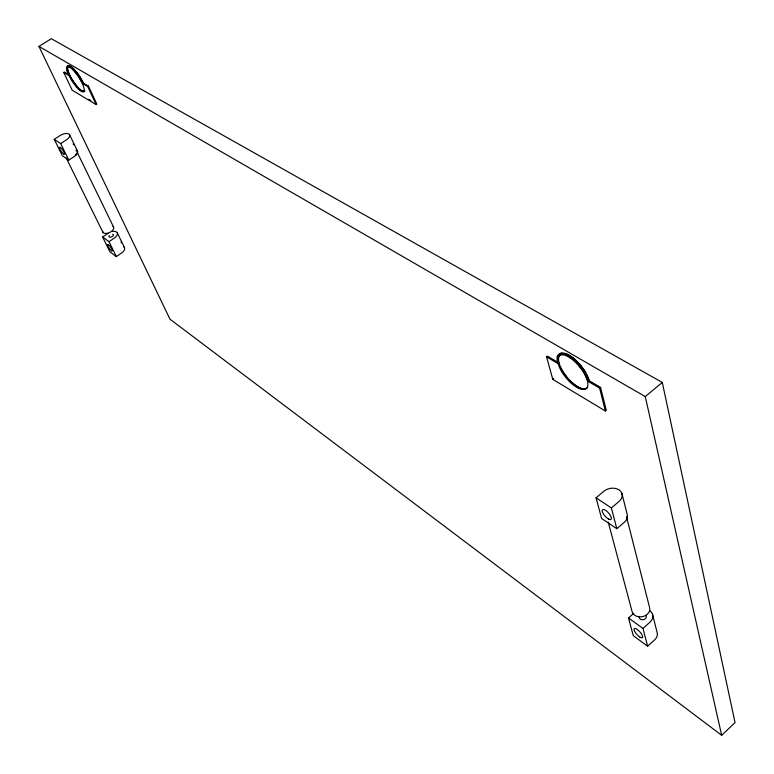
<?xml version="1.0" encoding="UTF-8"?>
<svg xmlns="http://www.w3.org/2000/svg" width="774" height="774" viewBox="0 0 774 774"><rect width="100%" height="100%" fill="white"/><g stroke="black" fill="none" stroke-linecap="round" stroke-linejoin="round"><path stroke-width="1.16" d="M67.841 67.183L67.677 68.692A14.89 3.938 56.8 0 0 74.517 83.147L76.752 86.03A14.435 3.812 56.8 0 0 83.989 91.429L84.763 90.761M557.928 356.156L559.254 353.999L561.566 353.021A22.301 9.133 50.3 0 1 576.872 361.197L584.389 370.388L589.111 380.653L600.556 387.387L606.274 410.239L605.374 410.994L552.791 379.357L546.579 356.882L547.479 356.166L557.328 361.961M721.668 735.3L735.058 722.616L662.292 382.443L51.316 38.7L38.942 46.411L169.97 319.169L721.668 735.3L645.264 396.578L38.942 46.411M633.771 613.269L628.498 617.962L633.287 635.686L647.635 646.203L654.601 639.924A10.033 8.069 -9.3 0 0 656.981 631.894L652.463 614.063M647.635 646.203L642.981 628.44L650.034 622.122A10.159 8.079 -9.7 0 0 649.763 610.638M616.82 528.7L611.383 507.967L619.084 501.397A10.962 8.079 -12.1 0 0 619.036 489.874A10.962 8.079 -12.1 0 0 603.71 491.345L596.057 497.827L601.63 518.493L616.82 528.7L624.405 522.169A10.826 8.088 -11.8 0 0 627.104 514.004L621.841 493.212M645.264 396.578L662.292 382.443M605.374 410.994L599.637 388.142L600.556 387.387M599.637 388.142L588.192 381.398L589.111 380.653M552.791 379.357L553.681 378.641M108.002 233.38L102.623 237.028L109.985 251.889L116.371 256.581L121.721 252.904A6.656 3.628 -25.2 0 0 123.83 246.916M102.623 237.028L109.018 241.662L114.426 237.986A6.714 3.599 -25.1 0 0 117.406 233.177A6.714 3.599 -25.1 0 0 112.733 231.465M54.238 139.33L60.662 143.577L66.409 139.842A7.063 3.406 -24.7 0 0 68.905 134.018A7.063 3.406 -24.7 0 0 59.956 135.614L54.238 139.33L62.375 155.768L68.799 160.083L74.488 156.358A7.005 3.444 -24.7 0 0 75.891 150.079M68.634 73.201L69.389 74.914L64.445 72.001L63.749 72.437L72.156 90.171L96.14 104.596L96.837 104.142L88.449 86.117L83.311 83.099L78.987 75.542L74.198 69.534A15.316 4.044 56.8 0 0 67.512 66.129M63.749 72.437L68.692 75.349L66.699 70.037L66.806 66.564A15.316 4.034 56.8 0 1 73.491 69.979L78.28 75.987L82.615 83.553L87.743 86.572L88.449 86.117M82.615 83.553L83.311 83.099M587.621 387.551L585.628 388.722L582.832 388.722A21.024 8.611 50.3 0 1 567.961 378.273L564.575 373.948A21.691 8.891 50.3 0 1 559.563 355.527M562.369 354.202L564.198 354.134M546.579 356.882L557.406 363.267L557.009 356.882L558.335 354.724L560.647 353.757A22.301 9.124 50.3 0 1 575.953 361.942L583.47 371.143L588.192 381.398M88.836 99.343L90.839 100.543M596.057 497.827L611.383 507.967M628.498 617.962L642.981 628.44M580.684 366.325L582.077 368.105M66.216 157.954L102.903 232.248M60.662 143.577L68.799 160.083M109.018 241.662L116.371 256.581M69.544 134.676L77.564 151.182M117.232 232.732L124.479 247.641M76.82 151.53L113.585 227.043M87.743 86.572L96.14 104.596M67.686 70.511L68.257 72.35M608.248 522.102L632.252 612.166A9.007 7.13 -9.9 0 0 643.329 616.433A9.007 7.13 -9.9 0 0 649.483 607.145L626.476 516.684M67.145 67.473L67.406 69.592A15.47 4.093 56.8 0 1 67.193 67.483M112.743 234.212A2.37 1.267 -25.1 0 1 112.917 235.993A2.37 1.267 -25.1 0 1 109.956 237.192A2.37 1.267 -25.1 0 1 109.269 235.615M121.005 242.069A3.938 0.929 55 0 1 121.412 242.862M73.114 143.887A4.189 1.016 56 0 1 73.665 144.806M76.81 153.223A6.182 3.038 -24.7 0 1 75.31 155.187M113.004 226.414A5.94 3.164 -25.1 0 1 109.753 232.452A5.94 3.164 -25.1 0 1 102.7 231.436M645.806 615.233A3.58 2.854 -9.7 0 1 643.271 619.703A3.58 2.854 -9.7 0 1 639.295 616.414M575.421 360.607A21.033 8.62 50.3 0 1 579.291 364.554M582.009 388.829A21.904 8.969 50.3 0 1 570.361 381.098M566.578 376.957A21.904 8.969 50.3 0 1 563.259 372.439M562.679 371.53A21.904 8.969 50.3 0 1 560.637 367.863M558.876 363.519A21.904 8.969 50.3 0 1 558.364 361.526M558.373 356.65A21.904 8.969 50.3 0 1 559.679 354.598M570.68 356.669A21.904 8.969 50.3 0 1 572.721 358.11M573.544 358.749A21.904 8.969 50.3 0 1 582.154 367.727M584.128 370.533A21.904 8.969 50.3 0 1 586.789 375.226M587.321 376.367A21.904 8.969 50.3 0 1 589.033 381.659M69.844 66.603A14.445 3.812 56.8 0 1 75.852 71.798L78.126 74.73A14.89 3.938 56.8 0 1 83.602 84.366M84.772 91.322A15.045 3.976 56.8 0 1 75.978 85.246A15.045 3.976 56.8 0 1 67.677 69.912M70.231 66.593A15.045 3.976 56.8 0 1 83.815 84.482M578.294 387.59A22.533 9.23 50.3 0 1 575.024 385.452M571.705 382.733A22.533 9.23 50.3 0 1 570.08 381.185M566.2 376.89A22.533 9.23 50.3 0 1 564.778 375.061M557.977 356.108A22.533 9.23 50.3 0 1 561.74 353.157M564.933 353.524A22.533 9.23 50.3 0 1 567.748 354.618M568.735 355.131A22.533 9.23 50.3 0 1 589.033 380.092M82.392 91.535A15.47 4.093 56.8 0 1 74.091 82.924M73.52 82.112A15.47 4.093 56.8 0 1 68.615 73.23M68.218 72.234A15.47 4.093 56.8 0 1 67.609 70.376M67.599 66.206A15.47 4.093 56.8 0 1 74.381 69.795A15.47 4.093 56.8 0 1 83.128 82.644M67.135 67.619L66.98 69.138A14.9 3.928 56.8 0 0 73.82 83.592L76.055 86.475A14.435 3.812 56.8 0 0 83.292 91.874L84.26 89.745A14.89 3.928 56.8 0 0 77.419 75.184L75.146 72.243A14.445 3.812 56.8 0 0 67.87 66.903L67.135 67.619M560.54 354.976L558.644 356.263A21.691 8.872 50.3 0 0 563.666 374.674L567.061 378.999A21.033 8.601 50.3 0 0 581.932 389.467L584.718 389.467L586.711 388.296A21.682 8.862 50.3 0 0 581.855 369.74L578.371 365.299A21.033 8.601 50.3 0 0 563.279 354.86L560.54 354.976M63.942 154.161L63.468 153.871A4.199 0.987 55.9 0 1 59.569 147.96A4.199 0.987 55.9 0 1 62.636 149.856A4.199 0.987 55.9 0 1 63.942 154.161M608.645 519.112L607.484 518.377A6.463 2.361 48.7 0 1 602.365 509.863A6.463 2.361 48.7 0 1 609.844 514.623A6.463 2.361 48.7 0 1 608.645 519.112M111.717 250.873L111.243 250.544A3.947 0.909 54.9 0 1 107.586 245.029A3.947 0.909 54.9 0 1 110.653 247.129A3.947 0.909 54.9 0 1 111.717 250.873M640.03 637.186L638.937 636.421A6.086 1.993 47.8 0 1 634.235 628.711A6.086 1.993 47.8 0 1 641.307 633.674A6.086 1.993 47.8 0 1 640.03 637.186"/></g></svg>
